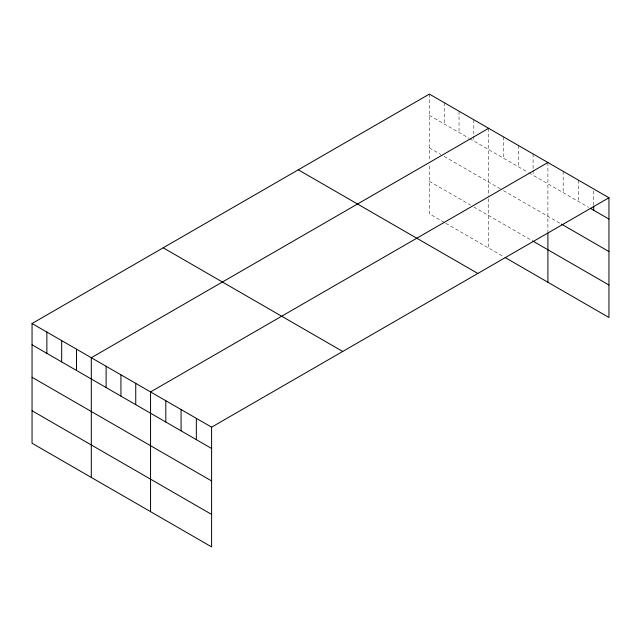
<?xml version="1.0" encoding="UTF-8"?>
<svg xmlns="http://www.w3.org/2000/svg" width="641" height="641" viewBox="0 0 641 641"><rect width="100%" height="100%" fill="white"/><g stroke="black" fill="none" stroke-linecap="round" stroke-linejoin="round"><path stroke-width="0.48" stroke-dasharray="3.21 2.4" d="M429.398 94.099L429.398 160.675M429.398 115.396L468.9 138.2M469.725 138.68L528.152 172.413M528.977 172.886L588.598 207.307M429.398 147.879L440.92 154.529M444.213 156.428L500.172 188.742M503.465 190.641L561.468 224.126M429.398 181.347L470.55 205.104M473.835 207.003L533.088 241.208M444.213 222.379L429.398 213.83L429.398 164.617M445.856 223.332L503.465 256.592M593.686 190.89L593.686 205.408M578.43 180.137L578.43 201.434M563.167 171.331L563.167 192.629M547.903 162.518L547.903 232.042M533.088 153.968L533.088 169.456M533.088 170.418L533.088 175.265M518.281 145.411L518.281 166.708M503.465 136.862L503.465 158.159M488.65 128.312L488.65 195.866M488.65 198.822L488.65 248.035M473.835 119.755L473.835 135.243M473.835 136.213L473.835 141.052M459.028 111.205L459.028 132.503M444.213 102.656L444.213 123.945"/><path stroke-width="0.96" d="M608.95 197.765L211.602 427.17L211.602 546.901L32.05 443.235L32.05 323.513L429.398 94.099L608.95 197.765L608.95 317.487L505.108 257.538M488.65 128.312L91.302 357.718L91.302 477.449M547.903 162.518L150.555 391.923L150.555 511.654M590.297 208.293L608.95 219.062M561.468 224.126L608.95 251.544M533.088 241.208L608.95 285.005M298.273 169.809L477.825 273.467M163.175 247.803L342.727 351.468M32.05 323.513L211.602 427.17M32.05 344.802L211.602 448.468M32.05 377.285L211.602 480.95M32.05 410.753L211.602 514.419M593.686 206.378L593.686 210.248M547.903 233.028L547.903 282.248M196.338 418.357L196.338 439.654M181.074 409.551L181.074 430.848M165.811 400.737L165.811 422.034M135.74 383.374L135.74 404.671M120.925 374.825L120.925 396.122M106.118 366.267L106.118 387.565M76.487 349.169L76.487 370.458M61.672 340.611L61.672 361.909M46.865 332.062L46.865 353.359"/></g></svg>
